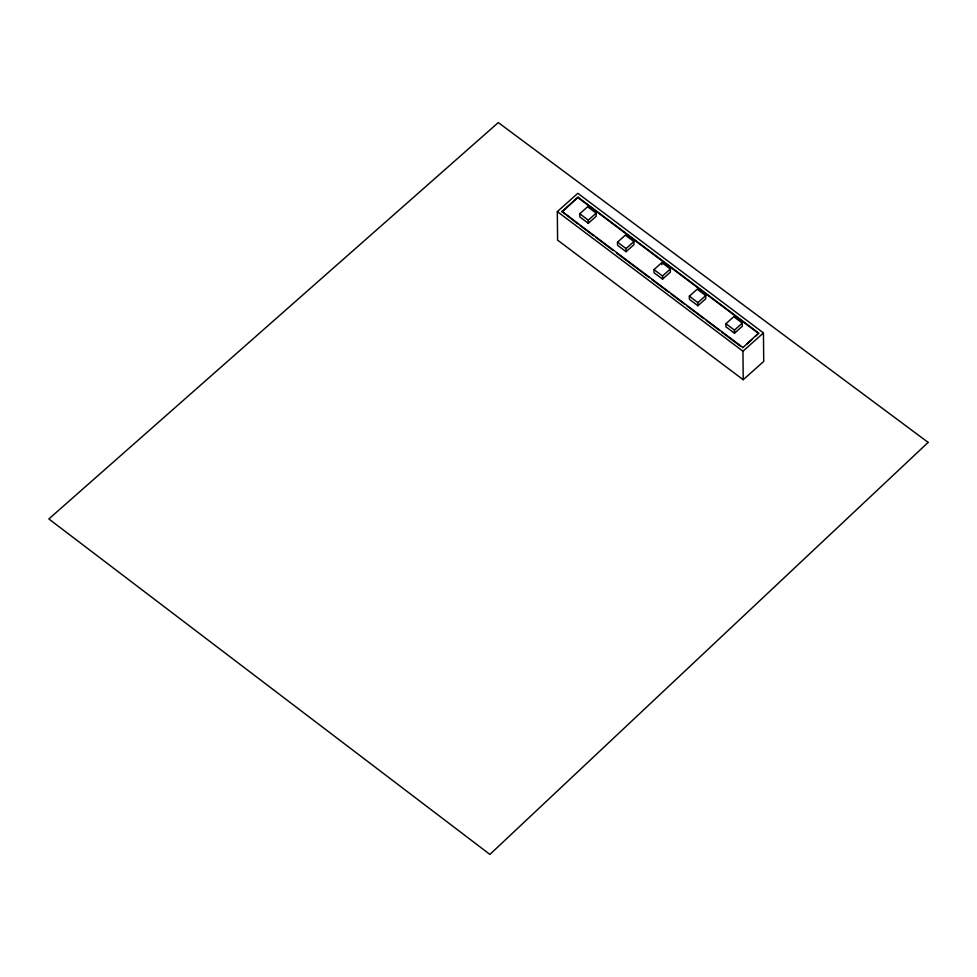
<?xml version="1.0" encoding="UTF-8"?>
<svg xmlns="http://www.w3.org/2000/svg" width="977" height="977" viewBox="0 0 977 977"><rect width="100%" height="100%" fill="white"/><g stroke="black" fill="none" stroke-linecap="round" stroke-linejoin="round"><path stroke-width="1.47" d="M557.33 211.594L577.834 193.312L763.452 332.937L763.709 361.453L743.204 379.723L557.586 240.11L557.33 211.594L742.96 351.207L743.204 379.723M577.798 223.855L562.031 211.459L578.054 197.183L758.653 333.023L755.453 336.418M562.044 211.997L578.054 197.183M579.764 213.755L587.617 206.758L596.141 213.169L596.165 216.296L588.313 223.293L579.788 216.894L579.764 213.755L588.288 220.167L588.313 223.293M588.288 220.167L596.141 213.169M617.513 242.149L625.365 235.152L633.89 241.563L633.914 244.69L626.062 251.687L617.537 245.288L617.513 242.149L626.037 248.561L626.062 251.687M626.037 248.561L633.89 241.563M653.992 269.591L661.844 262.593L670.369 268.993L670.393 272.131L662.54 279.129L654.016 272.717L653.992 269.591L662.516 276.002L662.54 279.129M662.516 276.002L670.369 268.993M689.359 296.19L697.212 289.192L705.724 295.604L705.76 298.73L697.908 305.728L689.383 299.316L689.359 296.19L697.871 302.601L697.908 305.728M697.871 302.601L705.724 295.604M725.935 323.705L733.788 316.707L742.3 323.106L742.337 326.233L734.484 333.242L725.96 326.831L725.935 323.705L734.46 330.116L734.484 333.242M734.46 330.116L742.3 323.106M742.642 347.836L758.653 333.023M746.904 344.038L752.253 339.275M742.96 351.207L763.452 332.937M578.054 197.72L758.653 333.56M562.031 211.459L742.63 347.299M580.216 225.675L593.552 235.701M595.982 237.533L612.945 250.295M616.585 253.031L649.314 277.639M651.732 279.459L668.708 292.233M671.126 294.053L684.462 304.079M686.88 305.899L703.855 318.661M706.273 320.493L719.609 330.519M722.027 332.339L740.212 346.017M661.844 262.593L661.869 264.682M928.15 442.398L489.904 854.423L48.85 518.958L498.307 122.577L928.15 442.398"/></g></svg>
